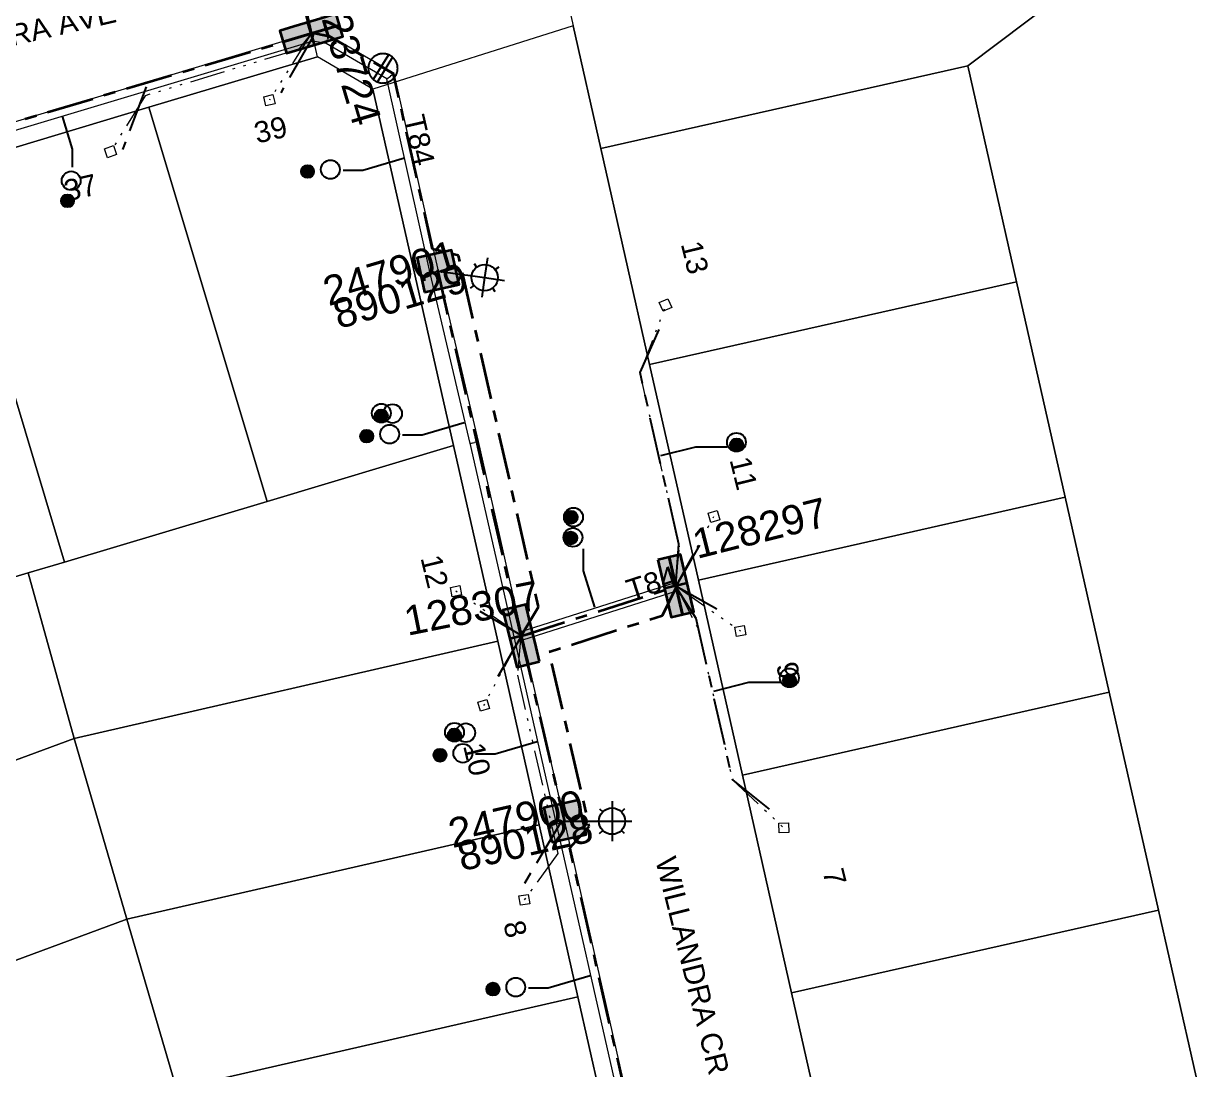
# Model space of a CAD drawing. Header units: metres. Extents: x 308278 to 310511, y 6271134 to 6272874.
# Drawn here: x 309411.2 to 309511.7, y 6272111.8 to 6272200.7 of the extents above; entities that cross this region are included whole.
import ezdxf
from ezdxf.enums import TextEntityAlignment as Align

# ---------------------------------------------------------------- set-up
doc = ezdxf.new("R2010")
doc.units = ezdxf.units.M
doc.set_wipeout_variables(frame=1)
for name, pattern in [('Cable Exist UG', [7, 4, -1, 1, -1]), ('DOT', [6.35, 0, -6.35]), ('PHANTOMX2', [6.6, 3, -0.75, 0.2, -0.75, 0.2, -0.75, 0.2, -0.75])]:
    doc.linetypes.add(name, pattern=pattern)
doc.layers.get('0').update_dxf_attribs({"color": 6})
for name, color, linetype, lineweight in [('_User Miscellaneous1', 30, 'Continuous', 13), ('_User_LV_Exist', 5, 'Continuous', 35), ('_User_SL_Exist', 4, 'Continuous', 35), ('Cadastre Land Parcels_SP_EXT', 118, 'Continuous', 15), ('Cadastre Roads_SP_EXT', 218, 'Continuous', 15), ('Mains_LV_EXT', 163, 'Continuous', 25), ('Mains_LV_SL_EXT', 135, 'Continuous', 25), ('Services_SP_EXT', 42, 'PHANTOMX2', 20)]:
    doc.layers.add(name, color=color, linetype=linetype, lineweight=lineweight)
for name, color, linetype in [('Duct_SP_EXT', 30, 'Continuous'), ('Equip_LV_EXT', 7, 'Continuous'), ('Equip_SP_SL_EXT', 7, 'Continuous'), ('SupportsUG_SP_LV_EXT', 7, 'Continuous'), ('SupportsUG_SP_LV_SL_EXT', 7, 'Continuous'), ('Trench_SP_EXT', 7, 'Continuous')]:
    doc.layers.add(name, color=color, linetype=linetype)
doc.styles.add('COLUMN_LABEL', font='arial.ttf', dxfattribs={"height": 2})
doc.styles.add('iecARIAL', font='arial.ttf', dxfattribs={"height": 2})
doc.styles.add('POLE_LABEL', font='arial.ttf', dxfattribs={"height": 2})
doc.styles.add('SL_LABEL', font='arial.ttf', dxfattribs={"height": 2})
doc.styles.get("Standard").update_dxf_attribs({"font": 'arial.ttf'})

# ---------------------------------------------------------------- blocks, each defined once
blk = doc.blocks.new('COLUMN_EXT')
blk.add_hatch(color=256).paths.add_polyline_path([(1.5, -1.5), (1.5, 1.5), (-1.5, 1.5), (-1.5, -1.5)])
blk.add_lwpolyline([(1.5, 1.5), (-1.5, 1.5), (-1.5, -1.5), (1.5, -1.5)], close=True)
at = {"flags": 9}
for tag, p in [('NOTES', (-1.81, 2)), ('STREETNAME', (-1.81, 1.6)), ('LOCATION', (-1.81, 1.4)), ('SUBURB', (-1.81, 1.8)), ('LEGEND', (-1.81, 1.2)), ('USAGE', (-1.81, 1)), ('COLUMN_TYPE', (-1.81, 0.4)), ('OWNED_BY', (-1.81, 0.6)), ('STATE', (-1.81, 0.8))]:
    blk.add_attdef(tag, text='', height=0.2, rotation=180, dxfattribs=at).set_placement(p, align=Align.MIDDLE_LEFT)
at = {"flags": 1}
blk.add_attdef('Z', (-1.81, 2.35), '', height=0.2, rotation=180, dxfattribs=at)
at = {"flags": 9}
for tag, style, p in [('STRUCTURE_PLANT_NUMBER', 'POLE_LABEL', (-1.81, -0.03)), ('STREET_CODE', 'COLUMN_LABEL', (-1.81, 0.2))]:
    blk.add_attdef(tag, text='', height=0.2, rotation=180, dxfattribs=dict(at, style=style)).set_placement(p, align=Align.MIDDLE_LEFT)
at = {"style": 'COLUMN_LABEL', "width": 0.9, "flags": 8}
blk.add_attdef('ASSET_NUM', text='', height=2, rotation=270, dxfattribs=at).set_placement((2, -4), align=Align.MIDDLE_LEFT)
blk = doc.blocks.new('PILLAR_EXT')
blk.add_hatch(color=256).paths.add_polyline_path([(-2.5, 1), (-2.5, -1), (2.5, -1), (2.5, 1)])
for p, q in [((-2.5, 0), (2.5, 0)), ((0, 1), (0, -1))]:
    blk.add_line(p, q)
at = {"ltscale": 10}
blk.add_line((2.5, 0), (-2.5, 0), dxfattribs=at)
blk.add_lwpolyline([(-2.5, -1), (-1.25, -1), (1.25, -1), (2.5, -1), (2.5, 1), (-2.5, 1)], close=True)
at = {"width": 0.9, "flags": 8}
blk.add_attdef('ASSET_NUM', text='', height=2, rotation=90, dxfattribs=at).set_placement((-2, 4), align=Align.MIDDLE_LEFT)
for tag, p, flags in [('OWNED_BY', (0, -0.2), 9), ('STATE', (0, -0.4), 9), ('SUPPORT_TYPE', (0, -0.6), 9), ('USAGE', (0, -0.8), 9), ('LEGEND', (0, -1), 9), ('LOCATION', (0, -1.2), 9), ('STREETNAME', (0, -1.8), 9), ('SUBURB', (0, -2), 1), ('NOTES', (0, -1.4), 9), ('PARENT', (0, -1.6), 9)]:
    blk.add_attdef(tag, p, '', height=0.2, dxfattribs=dict(flags=flags))
blk = doc.blocks.new('DUCT_EXT')
blk.add_circle((0, 0.8), 0.8)
at = {"flags": 1}
blk.add_attdef('Z', (0, 0), '', height=0.2, dxfattribs=at)
at = {"flags": 9}
for tag, p in [('DUCT_CODE', (0, 0)), ('XSECT_TYPE', (0, -0.2)), ('STATE', (0, -0.6)), ('FB_REFERENCE', (0, -0.4)), ('NOTES', (0, -0.8))]:
    blk.add_attdef(tag, text='', height=0.2, dxfattribs=at).set_placement(p, align=Align.MIDDLE_LEFT)
blk = doc.blocks.new('*U479')
at = {"transparency": 33554687, "flags": 9}
for tag, p in [('LRATECODE', (-7.4, 0)), ('LOUTREACHVOCAB', (-7.2, 0)), ('LOUTREACH', (-7, 0)), ('LANTNUMBER', (-6.6, 0)), ('LNEW', (-6.4, 0)), ('LMASTVOCAB', (-6.2, 0)), ('LMAST', (-6, 0)), ('LLAMPVOCAB', (-5.8, 0)), ('LLAMP', (-5.6, 0)), ('LEXIST', (-5.4, 0)), ('LCHARGE3PERCENT', (-5.2, 0)), ('LCHARGE3', (-5, 0)), ('LCHARGE2PERCENT', (-4.8, 0)), ('LCHARGE2', (-4.6, 0)), ('LCHARGE1PERCENT', (-4.4, 0)), ('LCHARGE1', (-4.2, 0)), ('LCATEGORY', (-4, 0)), ('LBRACKETVOCAB', (-3.8, 0)), ('LBRACKET', (-3.6, 0)), ('LKINGHEIGHT', (-3.4, 0)), ('CREPLACE', (-3.2, 0)), ('CREMOVE', (-3, 0)), ('CNUMBER', (-2.8, 0)), ('CNEW', (-2.6, 0)), ('CEXIST', (-2.4, 0)), ('USAGE', (-2.2, 0)), ('STATE', (-2, 0)), ('OWNED_BY', (-1.8, 0)), ('ORIENTATION', (-1.6, 0)), ('OPERATING_VOLTAGE', (-1.4, 0)), ('NO_PHASES', (-1.2, 0)), ('LANTERN_TYPE', (-1, 0)), ('LANTERN_PURPOSE', (-0.8, 0)), ('CONTROL_TYPE', (-0.6, 0)), ('CONSTRUCTED_VOLTAGE', (-0.4, 0))]:
    blk.add_attdef(tag, text='', height=0.001, rotation=270, dxfattribs=at).set_placement(p, align=Align.MIDDLE_LEFT)
at = {"transparency": 33554687, "style": 'SL_LABEL', "flags": 9}
blk.add_attdef('STREET_CODE', text='', height=0.001, rotation=270, dxfattribs=at).set_placement((0, 0), align=Align.MIDDLE_LEFT)
at = {"transparency": 33554687, "flags": 1}
blk.add_attdef('Z', (0, 0), '', height=0.001, rotation=270, dxfattribs=at)
at = {"transparency": 33554687, "width": 0.9}
blk.add_attdef('LNUMBER', text='', height=1, dxfattribs=at).set_placement((7, -1), align=Align.MIDDLE_LEFT)
at = {"transparency": 33554687, "flags": 9}
for tag, p in [('LREMOVE', (0, -7.6)), ('LREPLACE', (0, -7.8)), ('LTYPE', (0, -8)), ('LTYPEVOCAB', (0, -8.2)), ('LEGEND', (0, -8.4)), ('SUBURB', (0, -8.6)), ('STREETNAME', (0, -8.8)), ('LOCATION', (0, -9)), ('NOTES', (0, -9.2)), ('MAINTAINED_BY', (0, -9.86))]:
    blk.add_attdef(tag, text='', height=0.001, dxfattribs=at).set_placement(p, align=Align.MIDDLE_LEFT)
blk.add_attdef('OPERATED_BY', (0, -9.61), '', height=0.001, dxfattribs=at)
at = {"linetype": 'DOT', "transparency": 33554687}
blk.add_wipeout([(5.69, 0), (5.06, -1.06), (4, -1.69), (2.94, -1.06), (2.31, 0), (2.94, 1.06), (4, 1.69), (5.06, 1.06)], dxfattribs=at)
at = {"transparency": 33554687}
for p, q in [((2.94, 1.06), (3.2, 0.8)), ((4, 1.69), (4, 0)), ((5.06, 1.06), (4.8, 0.8)), ((0, 0), (4, 0)), ((2.94, -1.06), (3.2, -0.8)), ((4, 0), (5.69, 0)), ((4, 0), (4, -1.69)), ((5.06, -1.06), (4.8, -0.8))]:
    blk.add_line(p, q, dxfattribs=at)
blk.add_circle((4, 0), 1.12, dxfattribs=at)
blk = doc.blocks.new('CCP_EXT')
at = {"flags": 9}
for tag, p in [('STATE', (0, -1.8)), ('USAGE', (0, -1.2)), ('LEGEND', (0, -1.4)), ('LIFE_SUPPORT', (0, -1.6)), ('NOTES', (0, -2))]:
    blk.add_attdef(tag, text='', height=0.2, dxfattribs=at).set_placement(p, align=Align.MIDDLE_LEFT)
at = {"transparency": 33554687}
blk.add_wipeout([(0, 0.57), (0.57, 0), (0, -0.57), (-0.57, 0)], dxfattribs=at)
blk.add_lwpolyline([(-0.57, 0), (0, 0.57), (0.57, 0), (0, -0.57), (-0.57, 0)])
at = {"flags": 1}
blk.add_attdef('Z', (0, 0), '', height=0.2, dxfattribs=at)
at = {"flags": 9}
for tag, p in [('CCP_TYPE', (0, 0)), ('CONSTRUCTED_VOLTAGE', (0, -0.2)), ('OPERATING_VOLTAGE', (0, -0.6)), ('ORIENTATION', (0, -0.8)), ('OWNED_BY', (0, -1)), ('NO_PHASES', (0, -0.4))]:
    blk.add_attdef(tag, text='', height=0.2, dxfattribs=at).set_placement(p, align=Align.MIDDLE_LEFT)
blk = doc.blocks.new('LV_UG_LINKS_CLOSED_EXT')
at = {"layer": 'Equip_LV_EXT'}
for tag, flags, p in [('ACTUAL_STATUS', 9, (3, -2)), ('CONSTRUCTED_VOLTAGE', 9, (3, -2.2)), ('OPERATING_VOLTAGE', 9, (3, -2.6)), ('ORIENTATION', 9, (3, -2.8)), ('STATE', 9, (3, -3)), ('NO_PHASES', 9, (3, -2.4)), ('SWITCH_TYPE', 9, (3, -3.2)), ('OWNED_BY', 9, (3, -3.8)), ('OPERATED_BY', 9, (3, -4)), ('USAGE', 9, (3, -3.4)), ('NOTES', 9, (3, -3.6)), ('TYPE', 9, (3, -4.6)), ('Z', 1, (3, -4.8)), ('MAINTAINED_BY', 9, (3, -4.2)), ('NUMBER_OF_PHASES', 9, (3, -4.4))]:
    blk.add_attdef(tag, text='', height=0.2, dxfattribs=dict(at, flags=flags)).set_placement(p, align=Align.MIDDLE_LEFT)
at = {"transparency": 33554687}
blk.add_wipeout([(4, 1.25), (3.97, 1.25), (3.94, 1.25), (3.91, 1.25), (3.88, 1.24), (3.85, 1.24), (3.82, 1.24), (3.79, 1.23), (3.76, 1.23), (3.73, 1.22), (3.7, 1.21), (3.67, 1.2), (3.64, 1.2), (3.61, 1.19), (3.58, 1.18), (3.55, 1.17), (3.52, 1.15), (3.49, 1.14), (3.47, 1.13), (3.44, 1.12), (3.41, 1.1), (3.38, 1.09), (3.36, 1.07), (3.33, 1.06), (3.31, 1.04), (3.28, 1.02), (3.26, 1), (3.23, 0.99), (3.21, 0.97), (3.18, 0.95), (3.16, 0.93), (3.14, 0.91), (3.12, 0.88), (3.09, 0.86), (3.07, 0.84), (3.05, 0.82), (3.03, 0.79), (3.01, 0.77), (3, 0.74), (2.98, 0.72), (2.96, 0.69), (2.94, 0.67), (2.93, 0.64), (2.91, 0.62), (2.9, 0.59), (2.88, 0.56), (2.87, 0.53), (2.86, 0.51), (2.85, 0.48), (2.83, 0.45), (2.82, 0.42), (2.81, 0.39), (2.8, 0.36), (2.8, 0.33), (2.79, 0.3), (2.78, 0.27), (2.77, 0.24), (2.77, 0.21), (2.76, 0.18), (2.76, 0.15), (2.76, 0.12), (2.75, 0.09), (2.75, 0.06), (2.75, 0.03), (2.75, 0), (2.75, -0.03), (2.75, -0.06), (2.75, -0.09), (2.76, -0.12), (2.76, -0.15), (2.76, -0.18), (2.77, -0.21), (2.77, -0.24), (2.78, -0.27), (2.79, -0.3), (2.8, -0.33), (2.8, -0.36), (2.81, -0.39), (2.82, -0.42), (2.83, -0.45), (2.85, -0.48), (2.86, -0.51), (2.87, -0.53), (2.88, -0.56), (2.9, -0.59), (2.91, -0.62), (2.93, -0.64), (2.94, -0.67), (2.96, -0.69), (2.98, -0.72), (3, -0.74), (3.01, -0.77), (3.03, -0.79), (3.05, -0.82), (3.07, -0.84), (3.09, -0.86), (3.12, -0.88), (3.14, -0.91), (3.16, -0.93), (3.18, -0.95), (3.21, -0.97), (3.23, -0.99), (3.26, -1), (3.28, -1.02), (3.31, -1.04), (3.33, -1.06), (3.36, -1.07), (3.38, -1.09), (3.41, -1.1), (3.44, -1.12), (3.47, -1.13), (3.49, -1.14), (3.52, -1.15), (3.55, -1.17), (3.58, -1.18), (3.61, -1.19), (3.64, -1.2), (3.67, -1.2), (3.7, -1.21), (3.73, -1.22), (3.76, -1.23), (3.79, -1.23), (3.82, -1.24), (3.85, -1.24), (3.88, -1.24), (3.91, -1.25), (3.94, -1.25), (3.97, -1.25), (4, -1.25), (4.03, -1.25), (4.06, -1.25), (4.09, -1.25), (4.12, -1.24), (4.15, -1.24), (4.18, -1.24), (4.21, -1.23), (4.24, -1.23), (4.27, -1.22), (4.3, -1.21), (4.33, -1.2), (4.36, -1.2), (4.39, -1.19), (4.42, -1.18), (4.45, -1.17), (4.48, -1.15), (4.51, -1.14), (4.53, -1.13), (4.56, -1.12), (4.59, -1.1), (4.62, -1.09), (4.64, -1.07), (4.67, -1.06), (4.69, -1.04), (4.72, -1.02), (4.74, -1), (4.77, -0.99), (4.79, -0.97), (4.82, -0.95), (4.84, -0.93), (4.86, -0.91), (4.88, -0.88), (4.91, -0.86), (4.93, -0.84), (4.95, -0.82), (4.97, -0.79), (4.99, -0.77), (5, -0.74), (5.02, -0.72), (5.04, -0.69), (5.06, -0.67), (5.07, -0.64), (5.09, -0.62), (5.1, -0.59), (5.12, -0.56), (5.13, -0.53), (5.14, -0.51), (5.15, -0.48), (5.17, -0.45), (5.18, -0.42), (5.19, -0.39), (5.2, -0.36), (5.2, -0.33), (5.21, -0.3), (5.22, -0.27), (5.23, -0.24), (5.23, -0.21), (5.24, -0.18), (5.24, -0.15), (5.24, -0.12), (5.25, -0.09), (5.25, -0.06), (5.25, -0.03), (5.25, 0), (5.25, 0.03), (5.25, 0.06), (5.25, 0.09), (5.24, 0.12), (5.24, 0.15), (5.24, 0.18), (5.23, 0.21), (5.23, 0.24), (5.22, 0.27), (5.21, 0.3), (5.2, 0.33), (5.2, 0.36), (5.19, 0.39), (5.18, 0.42), (5.17, 0.45), (5.15, 0.48), (5.14, 0.51), (5.13, 0.53), (5.12, 0.56), (5.1, 0.59), (5.09, 0.62), (5.07, 0.64), (5.06, 0.67), (5.04, 0.69), (5.02, 0.72), (5, 0.74), (4.99, 0.77), (4.97, 0.79), (4.95, 0.82), (4.93, 0.84), (4.91, 0.86), (4.88, 0.88), (4.86, 0.91), (4.84, 0.93), (4.82, 0.95), (4.79, 0.97), (4.77, 0.99), (4.74, 1), (4.72, 1.02), (4.69, 1.04), (4.67, 1.06), (4.64, 1.07), (4.62, 1.09), (4.59, 1.1), (4.56, 1.12), (4.53, 1.13), (4.51, 1.14), (4.48, 1.15), (4.45, 1.17), (4.42, 1.18), (4.39, 1.19), (4.36, 1.2), (4.33, 1.2), (4.3, 1.21), (4.27, 1.22), (4.24, 1.23), (4.21, 1.23), (4.18, 1.24), (4.15, 1.24), (4.12, 1.24), (4.09, 1.25), (4.06, 1.25), (4.03, 1.25)], dxfattribs=at).dxf.layer = 'Equip_LV_EXT'
at = {"layer": 'Equip_LV_EXT'}
for p, q in [((3.79, 1.23), (3.79, -1.23)), ((4.21, 1.23), (4.21, -1.23))]:
    blk.add_line(p, q, dxfattribs=at)
at = {"layer": 'Equip_LV_EXT', "flags": 128}
blk.add_lwpolyline([(4, 1.25), (3.97, 1.25), (3.94, 1.25), (3.91, 1.25), (3.88, 1.24), (3.85, 1.24), (3.82, 1.24), (3.79, 1.23), (3.76, 1.23), (3.73, 1.22), (3.7, 1.21), (3.67, 1.2), (3.64, 1.2), (3.61, 1.19), (3.58, 1.18), (3.55, 1.17), (3.52, 1.15), (3.49, 1.14), (3.47, 1.13), (3.44, 1.12), (3.41, 1.1), (3.38, 1.09), (3.36, 1.07), (3.33, 1.06), (3.31, 1.04), (3.28, 1.02), (3.26, 1), (3.23, 0.99), (3.21, 0.97), (3.18, 0.95), (3.16, 0.93), (3.14, 0.91), (3.12, 0.88), (3.09, 0.86), (3.07, 0.84), (3.05, 0.82), (3.03, 0.79), (3.01, 0.77), (3, 0.74), (2.98, 0.72), (2.96, 0.69), (2.94, 0.67), (2.93, 0.64), (2.91, 0.62), (2.9, 0.59), (2.88, 0.56), (2.87, 0.53), (2.86, 0.51), (2.85, 0.48), (2.83, 0.45), (2.82, 0.42), (2.81, 0.39), (2.8, 0.36), (2.8, 0.33), (2.79, 0.3), (2.78, 0.27), (2.77, 0.24), (2.77, 0.21), (2.76, 0.18), (2.76, 0.15), (2.76, 0.12), (2.75, 0.09), (2.75, 0.06), (2.75, 0.03), (2.75, 0), (2.75, -0.03), (2.75, -0.06), (2.75, -0.09), (2.76, -0.12), (2.76, -0.15), (2.76, -0.18), (2.77, -0.21), (2.77, -0.24), (2.78, -0.27), (2.79, -0.3), (2.8, -0.33), (2.8, -0.36), (2.81, -0.39), (2.82, -0.42), (2.83, -0.45), (2.85, -0.48), (2.86, -0.51), (2.87, -0.53), (2.88, -0.56), (2.9, -0.59), (2.91, -0.62), (2.93, -0.64), (2.94, -0.67), (2.96, -0.69), (2.98, -0.72), (3, -0.74), (3.01, -0.77), (3.03, -0.79), (3.05, -0.82), (3.07, -0.84), (3.09, -0.86), (3.12, -0.88), (3.14, -0.91), (3.16, -0.93), (3.18, -0.95), (3.21, -0.97), (3.23, -0.99), (3.26, -1), (3.28, -1.02), (3.31, -1.04), (3.33, -1.06), (3.36, -1.07), (3.38, -1.09), (3.41, -1.1), (3.44, -1.12), (3.47, -1.13), (3.49, -1.14), (3.52, -1.15), (3.55, -1.17), (3.58, -1.18), (3.61, -1.19), (3.64, -1.2), (3.67, -1.2), (3.7, -1.21), (3.73, -1.22), (3.76, -1.23), (3.79, -1.23), (3.82, -1.24), (3.85, -1.24), (3.88, -1.24), (3.91, -1.25), (3.94, -1.25), (3.97, -1.25), (4, -1.25), (4.03, -1.25), (4.06, -1.25), (4.09, -1.25), (4.12, -1.24), (4.15, -1.24), (4.18, -1.24), (4.21, -1.23), (4.24, -1.23), (4.27, -1.22), (4.3, -1.21), (4.33, -1.2), (4.36, -1.2), (4.39, -1.19), (4.42, -1.18), (4.45, -1.17), (4.48, -1.15), (4.51, -1.14), (4.53, -1.13), (4.56, -1.12), (4.59, -1.1), (4.62, -1.09), (4.64, -1.07), (4.67, -1.06), (4.69, -1.04), (4.72, -1.02), (4.74, -1), (4.77, -0.99), (4.79, -0.97), (4.82, -0.95), (4.84, -0.93), (4.86, -0.91), (4.88, -0.88), (4.91, -0.86), (4.93, -0.84), (4.95, -0.82), (4.97, -0.79), (4.99, -0.77), (5, -0.74), (5.02, -0.72), (5.04, -0.69), (5.06, -0.67), (5.07, -0.64), (5.09, -0.62), (5.1, -0.59), (5.12, -0.56), (5.13, -0.53), (5.14, -0.51), (5.15, -0.48), (5.17, -0.45), (5.18, -0.42), (5.19, -0.39), (5.2, -0.36), (5.2, -0.33), (5.21, -0.3), (5.22, -0.27), (5.23, -0.24), (5.23, -0.21), (5.24, -0.18), (5.24, -0.15), (5.24, -0.12), (5.25, -0.09), (5.25, -0.06), (5.25, -0.03), (5.25, 0), (5.25, 0.03), (5.25, 0.06), (5.25, 0.09), (5.24, 0.12), (5.24, 0.15), (5.24, 0.18), (5.23, 0.21), (5.23, 0.24), (5.22, 0.27), (5.21, 0.3), (5.2, 0.33), (5.2, 0.36), (5.19, 0.39), (5.18, 0.42), (5.17, 0.45), (5.15, 0.48), (5.14, 0.51), (5.13, 0.53), (5.12, 0.56), (5.1, 0.59), (5.09, 0.62), (5.07, 0.64), (5.06, 0.67), (5.04, 0.69), (5.02, 0.72), (5, 0.74), (4.99, 0.77), (4.97, 0.79), (4.95, 0.82), (4.93, 0.84), (4.91, 0.86), (4.88, 0.88), (4.86, 0.91), (4.84, 0.93), (4.82, 0.95), (4.79, 0.97), (4.77, 0.99), (4.74, 1), (4.72, 1.02), (4.69, 1.04), (4.67, 1.06), (4.64, 1.07), (4.62, 1.09), (4.59, 1.1), (4.56, 1.12), (4.53, 1.13), (4.51, 1.14), (4.48, 1.15), (4.45, 1.17), (4.42, 1.18), (4.39, 1.19), (4.36, 1.2), (4.33, 1.2), (4.3, 1.21), (4.27, 1.22), (4.24, 1.23), (4.21, 1.23), (4.18, 1.24), (4.15, 1.24), (4.12, 1.24), (4.09, 1.25), (4.06, 1.25), (4.03, 1.25)], close=True, dxfattribs=at)
blk = doc.blocks.new('CABLE_LARGE_EXT')
h = blk.add_hatch(color=256)
edge = h.paths.add_edge_path()
edge.add_arc((0, 0.55), 0.55, 0, 360)
blk.add_circle((0, 0.55), 0.55)
at = {"flags": 1}
blk.add_attdef('Z', (0, 0), '', height=0.2, dxfattribs=at)
at = {"flags": 9}
for tag, p in [('COND_CODE', (0, 0)), ('STATE', (0, -0.4)), ('XSECT_SIZE', (0, -0.6)), ('FB_REFERENCE', (0, -0.2)), ('NOTES', (0, -0.8))]:
    blk.add_attdef(tag, text='', height=0.2, dxfattribs=at).set_placement(p, align=Align.MIDDLE_LEFT)

msp = doc.modelspace()

# ---------------------------------------------------------------- linework, layer by layer
at = {"layer": '_User Miscellaneous1'}
for p, q in [((309435.677, 6272199.948), (309435.78, 6272199.603)), ((309435.734, 6272199.251), (309435.798, 6272199.606)), ((309435.884, 6272199.258), (309435.78, 6272199.603)), ((309435.861, 6272199.96), (309435.798, 6272199.606)), ((309437.153, 6272199.728), (309435.861, 6272199.96)), ((309436.9, 6272199.042), (309437.027, 6272199.385)), ((309437.153, 6272199.728), (309437.027, 6272199.385)), ((309436.9, 6272199.042), (309435.734, 6272199.251)), ((309449.172, 6272165.025), (309449.523, 6272165.105)), ((309449.172, 6272165.024), (309449.523, 6272165.105)), ((309449.874, 6272165.186), (309449.523, 6272165.105)), ((309449.874, 6272165.185), (309449.523, 6272165.105)), ((309449.874, 6272165.185), (309449.874, 6272165.186)), ((309453.63, 6272148.603), (309449.874, 6272165.185)), ((309449.172, 6272165.025), (309449.172, 6272165.024)), ((309453.428, 6272148.99), (309466.529, 6272153.17)), ((309466.529, 6272153.17), (309466.638, 6272152.827)), ((309453.647, 6272148.304), (309466.747, 6272152.484)), ((309466.747, 6272152.484), (309466.638, 6272152.827)), ((309453.428, 6272148.99), (309453.538, 6272148.647)), ((309452.928, 6272148.444), (309453.279, 6272148.524)), ((309452.928, 6272148.444), (309453.279, 6272148.524)), ((309453.63, 6272148.603), (309453.279, 6272148.524)), ((309453.63, 6272148.603), (309453.279, 6272148.524)), ((309453.647, 6272148.304), (309453.538, 6272148.647))]:
    msp.add_line(p, q, dxfattribs=at)
at = {"layer": '_User_LV_Exist', "linetype": 'Cable Exist UG', "flags": 128}
for points in [[(309435.641, 6272199.881), (309432.689, 6272211.415), (309432.689, 6272211.415), (309452.416, 6272215.944), (309450.932, 6272222.447), (309450.542, 6272224.586)], [(309453.382, 6272148.587), (309466.742, 6272152.861)]]:
    msp.add_lwpolyline(points, dxfattribs=at)
at = {"layer": 'Cadastre Land Parcels_SP_EXT', "linetype": 'Continuous'}
for points in [[(309491.5, 6272197.149), (309584.128, 6272266.883), (309556.629, 6272303.411), (309452.411, 6272224.953), (309456.048, 6272208.855), (309457.926, 6272200.54), (309460.286, 6272190.096), (309491.5, 6272197.149)], [(309447.743, 6272164.839), (309440.895, 6272195.159), (309436.18, 6272197.914), (309421.825, 6272193.61), (309431.877, 6272160.083), (309447.743, 6272164.839)], [(309495.651, 6272178.775), (309491.5, 6272197.149), (309460.285, 6272190.096), (309464.437, 6272171.723), (309495.651, 6272178.775)], [(309431.877, 6272160.083), (309421.825, 6272193.61), (309404.583, 6272188.441), (309414.635, 6272154.913), (309431.877, 6272160.083)], [(309411.565, 6272153.994), (309414.635, 6272154.913), (309404.583, 6272188.441), (309387.342, 6272183.272), (309392.511, 6272166.028), (309397.392, 6272149.745), (309411.565, 6272153.994)], [(309499.794, 6272160.437), (309495.651, 6272178.775), (309464.437, 6272171.723), (309468.58, 6272153.384), (309499.794, 6272160.437)], [(309451.504, 6272148.193), (309447.743, 6272164.839), (309431.877, 6272160.083), (309414.635, 6272154.913), (309411.565, 6272153.994), (309415.46, 6272139.903), (309451.504, 6272148.193)], [(309503.541, 6272143.854), (309499.794, 6272160.437), (309468.58, 6272153.384), (309472.326, 6272136.802), (309503.541, 6272143.854)], [(309415.46, 6272139.903), (309411.565, 6272153.994), (309397.392, 6272149.745), (309375.829, 6272143.28), (309377.935, 6272135.863), (309378.253, 6272134.757), (309378.578, 6272133.652), (309378.91, 6272132.55), (309379.248, 6272131.45), (309379.594, 6272130.352), (309379.947, 6272129.256), (309380.307, 6272128.163), (309380.673, 6272127.072), (309415.46, 6272139.903)], [(309455.032, 6272132.575), (309451.504, 6272148.193), (309415.46, 6272139.903), (309419.948, 6272124.542), (309455.032, 6272132.575)], [(309507.728, 6272125.32), (309503.541, 6272143.854), (309472.326, 6272136.802), (309476.513, 6272118.268), (309507.728, 6272125.32)], [(309419.948, 6272124.542), (309415.46, 6272139.903), (309380.673, 6272127.072), (309381.001, 6272126.116), (309381.333, 6272125.161), (309381.672, 6272124.208), (309382.016, 6272123.257), (309382.364, 6272122.308), (309384.493, 6272116.574), (309386.168, 6272112.046), (309419.948, 6272124.542)], [(309458.337, 6272117.945), (309455.032, 6272132.575), (309419.948, 6272124.542), (309424.162, 6272110.119), (309458.337, 6272117.945)], [(309511.473, 6272108.738), (309507.728, 6272125.32), (309476.513, 6272118.268), (309480.259, 6272101.686), (309511.473, 6272108.738)], [(309424.759, 6272108.074), (309424.161, 6272110.119), (309419.948, 6272124.542), (309386.168, 6272112.046), (309392.069, 6272096.123), (309424.759, 6272108.074)], [(309462.083, 6272101.362), (309458.337, 6272117.945), (309424.162, 6272110.119), (309424.759, 6272108.074), (309428.938, 6272093.771), (309462.083, 6272101.362)]]:
    msp.add_lwpolyline(points, close=True, dxfattribs=at)
msp.add_lwpolyline([(309584.128, 6272266.883), (309491.5, 6272197.149), (309495.651, 6272178.775), (309499.794, 6272160.437), (309503.541, 6272143.854), (309507.728, 6272125.32), (309511.473, 6272108.738), (309515.66, 6272090.204)], dxfattribs=at)
at = {"layer": 'Duct_SP_EXT'}
for points in [[(309415.322, 6272188.511), (309415.321, 6272190.057), (309414.476, 6272192.866)], [(309438.35, 6272188.261), (309440.017, 6272188.259), (309443.584, 6272189.319)], [(309443.395, 6272165.746), (309445.065, 6272165.742), (309448.64, 6272166.801)], [(309470.999, 6272164.708), (309468.346, 6272164.712), (309465.366, 6272163.951)], [(309458.773, 6272156.052), (309458.772, 6272154.177), (309459.752, 6272151.073)], [(309475.505, 6272144.664), (309472.861, 6272144.667), (309469.883, 6272143.906)], [(309449.627, 6272138.601), (309451.294, 6272138.599), (309454.865, 6272139.659)], [(309454.127, 6272118.703), (309455.794, 6272118.7), (309459.364, 6272119.76)]]:
    msp.add_lwpolyline(points, dxfattribs=at)
at = {"layer": 'Trench_SP_EXT', "linetype": 'Cable Exist UG'}
for points in [[(309435.78, 6272199.603), (309435.343, 6272201.008)], [(309466.674, 6272152.945), (309466.916, 6272156.447), (309466.916, 6272156.447), (309463.617, 6272171.039), (309465.286, 6272174.817)], [(309466.711, 6272152.909), (309469.107, 6272157.065)], [(309466.665, 6272152.898), (309470.917, 6272150.518)], [(309453.465, 6272148.693), (309449.825, 6272150.844)], [(309453.538, 6272148.647), (309451.197, 6272144.625)]]:
    msp.add_lwpolyline(points, dxfattribs=at)

# ---------------------------------------------------------------- block references
at = {"layer": 'Duct_SP_EXT'}
for name, p in [('CABLE_LARGE_EXT', (309435.323, 6272187.6)), ('DUCT_EXT', (309437.268, 6272187.518)), ('DUCT_EXT', (309441.604, 6272166.794)), ('DUCT_EXT', (309442.552, 6272166.752)), ('CABLE_LARGE_EXT', (309441.598, 6272166.814)), ('CABLE_LARGE_EXT', (309440.365, 6272165.086)), ('DUCT_EXT', (309442.312, 6272165.002)), ('DUCT_EXT', (309471.82, 6272164.317)), ('CABLE_LARGE_EXT', (309471.834, 6272164.343)), ('DUCT_EXT', (309476.325, 6272144.273)), ('CABLE_LARGE_EXT', (309476.338, 6272144.3)), ('DUCT_EXT', (309447.831, 6272139.647)), ('DUCT_EXT', (309448.784, 6272139.606)), ('CABLE_LARGE_EXT', (309447.824, 6272139.667)), ('CABLE_LARGE_EXT', (309446.598, 6272137.94)), ('DUCT_EXT', (309448.543, 6272137.857)), ('CABLE_LARGE_EXT', (309451.098, 6272118.043)), ('DUCT_EXT', (309453.043, 6272117.959))]:
    msp.add_blockref(name, p, dxfattribs=at)
for name, p, rotation in [('DUCT_EXT', (309414.414, 6272187.368), 269.9999999999998), ('CABLE_LARGE_EXT', (309414.35, 6272185.655), 269.9999999999998), ('DUCT_EXT', (309457.159, 6272158.741), 270.016936268001), ('CABLE_LARGE_EXT', (309457.205, 6272158.734), 269.9999999999998), ('DUCT_EXT', (309457.109, 6272157.026), 270.016936268001), ('CABLE_LARGE_EXT', (309457.175, 6272156.973), 269.9999999999998)]:
    msp.add_blockref(name, p, dxfattribs=dict(at, rotation=rotation))
at = {"layer": 'SupportsUG_SP_LV_EXT'}
ref = msp.add_blockref('PILLAR_EXT', (309435.642, 6272199.881), dxfattribs=dict(at, rotation=196.5208556005311))
ref.add_attrib('ASSET_NUM', '123724', dxfattribs={"layer": '0', "height": 2.5, "rotation": 286.52086, "style": 'iecARIAL'}).set_placement((309437.142, 6272203.381), align=Align.MIDDLE_LEFT)
ref = msp.add_blockref('PILLAR_EXT', (309466.665, 6272152.898), dxfattribs=dict(at, rotation=283.0776752475915))
ref.add_attrib('ASSET_NUM', '128297', dxfattribs={"layer": '0', "height": 2.5, "rotation": 14.15589, "style": 'iecARIAL'}).set_placement((309468.165, 6272156.398), align=Align.MIDDLE_LEFT)
ref = msp.add_blockref('PILLAR_EXT', (309453.511, 6272148.653), dxfattribs=dict(at, rotation=103.7459065402508))
ref.add_attrib('ASSET_NUM', '128307', dxfattribs={"layer": '0', "height": 2.5, "rotation": 11.29655, "style": 'iecARIAL'}).set_placement((309455.011, 6272152.153), align=Align.MIDDLE_RIGHT)
at = {"layer": 'SupportsUG_SP_LV_SL_EXT'}
ref = msp.add_blockref('COLUMN_EXT', (309446.435, 6272179.672), dxfattribs=dict(at, rotation=192.2896204164657))
ref.add_attrib('ASSET_NUM', '890129', dxfattribs={"layer": '0', "height": 2.5, "rotation": 16.41613, "style": 'COLUMN_LABEL'}).set_placement((309448.435, 6272180.422), align=Align.TOP_RIGHT)
ref = msp.add_blockref('COLUMN_EXT', (309457.239, 6272132.883), dxfattribs=dict(at, rotation=192.8843749659794))
ref.add_attrib('ASSET_NUM', '890128', dxfattribs={"layer": '0', "height": 2.5, "rotation": 12.78109, "style": 'COLUMN_LABEL'}).set_placement((309459.239, 6272133.633), align=Align.TOP_RIGHT)

# ---------------------------------------------------------------- texts
at = {"layer": 'Cadastre Land Parcels_SP_EXT'}
for s, rotation, p in [('39', 12.97533, (309431.019, 6272190.518)), ('37', 12.91781, (309414.842, 6272185.596)), ('13', 283.72519, (309467.079, 6272181.987)), ('11', 283.78632, (309471.226, 6272163.632)), ('12', 283.72519, (309444.926, 6272155.281)), ('9', 283.9741, (309475.171, 6272146.171)), ('10', 283.53586, (309448.551, 6272139.297)), ('7', 283.72519, (309479.137, 6272128.613)), ('8', 283.72519, (309451.967, 6272124.175))]:
    msp.add_text(s, height=1.8, rotation=rotation, dxfattribs=at).set_placement(p)
at = {"layer": 'Cadastre Roads_SP_EXT'}
for s, rotation, p in [('TIMBARRA AVE', 13.03336, (309400.932, 6272196.664)), ('WILLANDRA CR', 284.03624, (309464.903, 6272129.58))]:
    msp.add_text(s, height=1.8, rotation=rotation, dxfattribs=at).set_placement(p)
at = {"layer": 'Mains_LV_EXT'}
for rotation, p in [(282.8424, (309443.471, 6272192.735)), (17.89824, (309462.813, 6272151.615))]:
    msp.add_text('T84', height=1.8, rotation=rotation, dxfattribs=at).set_placement(p)

# ---------------------------------------------------------------- next in the draw order: block references
at = {"layer": 'Equip_SP_SL_EXT'}
ref = msp.add_blockref('*U479', (309446.435, 6272179.672), dxfattribs=dict(at, rotation=352.0792601948708))
ref.add_attrib('ASSET_NUM', '247901', dxfattribs={"layer": '0', "height": 2.5, "rotation": 16.41613, "style": 'iecARIAL'}).set_placement((309447.935, 6272181.172), align=Align.MIDDLE_RIGHT)
ref = msp.add_blockref('*U479', (309457.239, 6272132.883), dxfattribs=at)
ref.add_attrib('ASSET_NUM', '247900', dxfattribs={"layer": '0', "height": 2.5, "rotation": 12.78109, "style": 'iecARIAL'}).set_placement((309458.739, 6272134.383), align=Align.MIDDLE_RIGHT)
at = {"layer": 'Services_SP_EXT'}
for p, rotation in [((309432.079, 6272194.212), 58.52085567476116), ((309418.559, 6272189.838), 154.5208557422023), ((309465.789, 6272176.796), 249.2744410610956), ((309469.911, 6272158.798), 241.0776751003224), ((309447.95, 6272152.449), 325.7459064307332), ((309472.16, 6272149.058), 145.0776750633211), ((309450.308, 6272142.735), 61.74590677022764), ((309475.856, 6272132.31), 137.0791317623495), ((309453.77, 6272126.189), 53.97262667864788)]:
    msp.add_blockref('CCP_EXT', p, dxfattribs=dict(at, rotation=rotation))

# ---------------------------------------------------------------- next in the draw order: linework, layer by layer
at = {"layer": '_User Miscellaneous1'}
for p, q in [((309435.677, 6272199.948), (309403.95, 6272190.444)), ((309435.884, 6272199.258), (309404.156, 6272189.755)), ((309445.76, 6272179.504), (309446.112, 6272179.582)), ((309445.761, 6272179.5), (309446.112, 6272179.582)), ((309449.172, 6272165.024), (309445.761, 6272179.5)), ((309446.462, 6272179.665), (309446.112, 6272179.582)), ((309446.463, 6272179.661), (309446.112, 6272179.582)), ((309449.874, 6272165.186), (309446.462, 6272179.665)), ((309452.928, 6272148.444), (309449.172, 6272165.025)), ((309456.507, 6272132.664), (309452.928, 6272148.444)), ((309457.209, 6272132.823), (309453.63, 6272148.603)), ((309456.507, 6272132.664), (309456.858, 6272132.744)), ((309456.507, 6272132.664), (309456.858, 6272132.744)), ((309463.622, 6272101.291), (309456.507, 6272132.664)), ((309457.209, 6272132.823), (309456.858, 6272132.744)), ((309457.209, 6272132.823), (309456.858, 6272132.744)), ((309464.325, 6272101.451), (309457.209, 6272132.823))]:
    msp.add_line(p, q, dxfattribs=at)
at = {"layer": '_User_LV_Exist', "linetype": 'Cable Exist UG', "flags": 128}
msp.add_lwpolyline([(309383.486, 6272125.654), (309374.989, 6272125.345), (309374.989, 6272125.345, -0.0135873), (309372.036, 6272134.351), (309372.036, 6272134.351), (309372.024, 6272134.391), (309370.033, 6272141.522), (309366.846, 6272152.862), (309368.424, 6272154.638), (309363.144, 6272173.49), (309367.235, 6272181.515), (309383.223, 6272186.45), (309383.424, 6272188.573), (309402.468, 6272194.221), (309406.334, 6272191.158), (309406.334, 6272191.158), (309435.552, 6272199.857)], format="xyb", dxfattribs=at)
msp.add_lwpolyline([(309478.419, 6272101.269), (309476.001, 6272103.359), (309476.001, 6272103.359), (309463.828, 6272103.364), (309463.722, 6272103.81), (309463.722, 6272103.81), (309457.644, 6272130.607), (309459.297, 6272132.422), (309459.297, 6272132.422), (309455.899, 6272147.284), (309465.527, 6272150.389), (309466.742, 6272152.886)], dxfattribs=at)
at = {"layer": '_User_SL_Exist', "linetype": 'Cable Exist UG', "flags": 128}
for points in [[(309453.486, 6272148.691), (309446.409, 6272179.776)], [(309453.486, 6272148.588), (309457.188, 6272132.841)]]:
    msp.add_lwpolyline(points, dxfattribs=at)
at = {"layer": 'Cadastre Roads_SP_EXT', "linetype": 'Continuous'}
msp.add_lwpolyline([(309387.342, 6272183.272), (309404.583, 6272188.441), (309421.825, 6272193.61), (309436.18, 6272197.914), (309432.247, 6272215.319), (309406.447, 6272207.583), (309392.079, 6272203.275), (309377.711, 6272198.968), (309365.243, 6272195.23), (309370.099, 6272178.103), (309387.342, 6272183.272)], close=True, dxfattribs=at)
msp.add_lwpolyline([(309480.259, 6272101.686), (309476.513, 6272118.268), (309472.326, 6272136.802), (309468.58, 6272153.384), (309464.437, 6272171.723), (309460.286, 6272190.096), (309457.926, 6272200.54), (309440.895, 6272195.159), (309447.743, 6272164.839), (309451.504, 6272148.193), (309455.032, 6272132.575), (309458.337, 6272117.945), (309462.083, 6272101.362)], dxfattribs=at)
at = {"layer": 'Mains_LV_SL_EXT', "linetype": 'Cable Exist UG'}
for points in [[(309453.486, 6272148.691), (309446.409, 6272179.776)], [(309453.486, 6272148.588), (309457.188, 6272132.841)]]:
    msp.add_lwpolyline(points, dxfattribs=at)
at = {"layer": 'Services_SP_EXT'}
for points in [[(309435.642, 6272199.881), (309434.546, 6272198.537), (309434.546, 6272198.537), (309421.5, 6272194.591), (309418.559, 6272189.838)], [(309435.642, 6272199.881), (309432.079, 6272194.212)], [(309466.638, 6272152.938), (309466.966, 6272156.23), (309466.966, 6272156.23), (309463.628, 6272170.991), (309465.826, 6272176.78)], [(309466.665, 6272152.898), (309469.911, 6272158.798)], [(309453.511, 6272148.653), (309447.95, 6272152.449)], [(309466.665, 6272152.898), (309472.16, 6272149.058)], [(309466.69, 6272152.886), (309468.562, 6272149.241), (309468.562, 6272149.241), (309471.477, 6272136.396), (309475.856, 6272132.31)], [(309453.511, 6272148.653), (309450.308, 6272142.735)], [(309453.486, 6272148.691), (309453.18, 6272145.309), (309453.18, 6272145.309), (309456.634, 6272130.126), (309453.77, 6272126.189)]]:
    msp.add_lwpolyline(points, dxfattribs=at)
at = {"layer": 'Trench_SP_EXT', "linetype": 'Cable Exist UG'}
for points in [[(309435.78, 6272199.603), (309433.041, 6272194.839)], [(309421.597, 6272195.354), (309419.567, 6272190.008)], [(309466.602, 6272152.909), (309468.357, 6272150.138), (309468.357, 6272150.138), (309471.477, 6272136.396), (309474.949, 6272133.648)], [(309456.858, 6272132.744), (309453.77, 6272127.549)]]:
    msp.add_lwpolyline(points, dxfattribs=at)

# ---------------------------------------------------------------- next in the draw order: block references
at = {"layer": '_User_LV_Exist'}
ref = msp.add_blockref('PILLAR_EXT', (309466.665, 6272152.898), dxfattribs=dict(at, rotation=283.0776752475915))
ref.add_attrib('ASSET_NUM', '128297', dxfattribs={"layer": '0', "height": 2.5, "rotation": 14.15589, "style": 'iecARIAL'}).set_placement((309468.165, 6272156.398), align=Align.MIDDLE_LEFT)
ref = msp.add_blockref('PILLAR_EXT', (309453.511, 6272148.653), dxfattribs=dict(at, rotation=103.7459065402508))
ref.add_attrib('ASSET_NUM', '128307', dxfattribs={"layer": '0', "height": 2.5, "rotation": 11.29655, "style": 'iecARIAL'}).set_placement((309455.011, 6272152.153), align=Align.MIDDLE_RIGHT)
at = {"layer": '_User_SL_Exist'}
ref = msp.add_blockref('COLUMN_EXT', (309446.435, 6272179.672), dxfattribs=dict(at, rotation=192.2896204164657))
ref.add_attrib('ASSET_NUM', '890129', dxfattribs={"layer": '0', "height": 2.5, "rotation": 16.41613, "style": 'COLUMN_LABEL'}).set_placement((309448.435, 6272180.422), align=Align.TOP_RIGHT)
ref = msp.add_blockref('COLUMN_EXT', (309457.239, 6272132.883), dxfattribs=dict(at, rotation=192.8843749659794))
ref.add_attrib('ASSET_NUM', '890128', dxfattribs={"layer": '0', "height": 2.5, "rotation": 12.78109, "style": 'COLUMN_LABEL'}).set_placement((309459.239, 6272133.633), align=Align.TOP_RIGHT)

# ---------------------------------------------------------------- next in the draw order: block references
at = {"layer": 'Equip_LV_EXT', "rotation": 328.6014448941023}
msp.add_blockref('LV_UG_LINKS_CLOSED_EXT', (309438.328, 6272199.011), dxfattribs=at)

# ---------------------------------------------------------------- next in the draw order: linework, layer by layer
at = {"layer": '_User Miscellaneous1'}
for p, q in [((309442.696, 6272196.493), (309437.153, 6272199.728)), ((309442.061, 6272196.03), (309436.9, 6272199.042)), ((309442.061, 6272196.03), (309442.378, 6272196.262)), ((309442.696, 6272196.493), (309442.378, 6272196.262)), ((309446.463, 6272179.661), (309442.696, 6272196.493)), ((309445.76, 6272179.504), (309442.061, 6272196.03))]:
    msp.add_line(p, q, dxfattribs=at)
at = {"layer": '_User_LV_Exist', "linetype": 'Cable Exist UG', "flags": 128}
msp.add_lwpolyline([(309453.511, 6272148.653), (309454.967, 6272151.124), (309454.967, 6272151.124), (309448.179, 6272181.004), (309445.971, 6272181.546), (309445.971, 6272181.546), (309442.643, 6272196.455), (309437.178, 6272199.644), (309435.621, 6272199.948)], dxfattribs=at)

# ---------------------------------------------------------------- next in the draw order: block references
at = {"layer": '_User_LV_Exist'}
ref = msp.add_blockref('PILLAR_EXT', (309435.642, 6272199.881), dxfattribs=dict(at, rotation=196.5208556005311))
ref.add_attrib('ASSET_NUM', '123724', dxfattribs={"layer": '0', "height": 2.5, "rotation": 286.52086, "style": 'iecARIAL'}).set_placement((309437.142, 6272203.381), align=Align.MIDDLE_LEFT)

doc.saveas('drawing.dxf')
